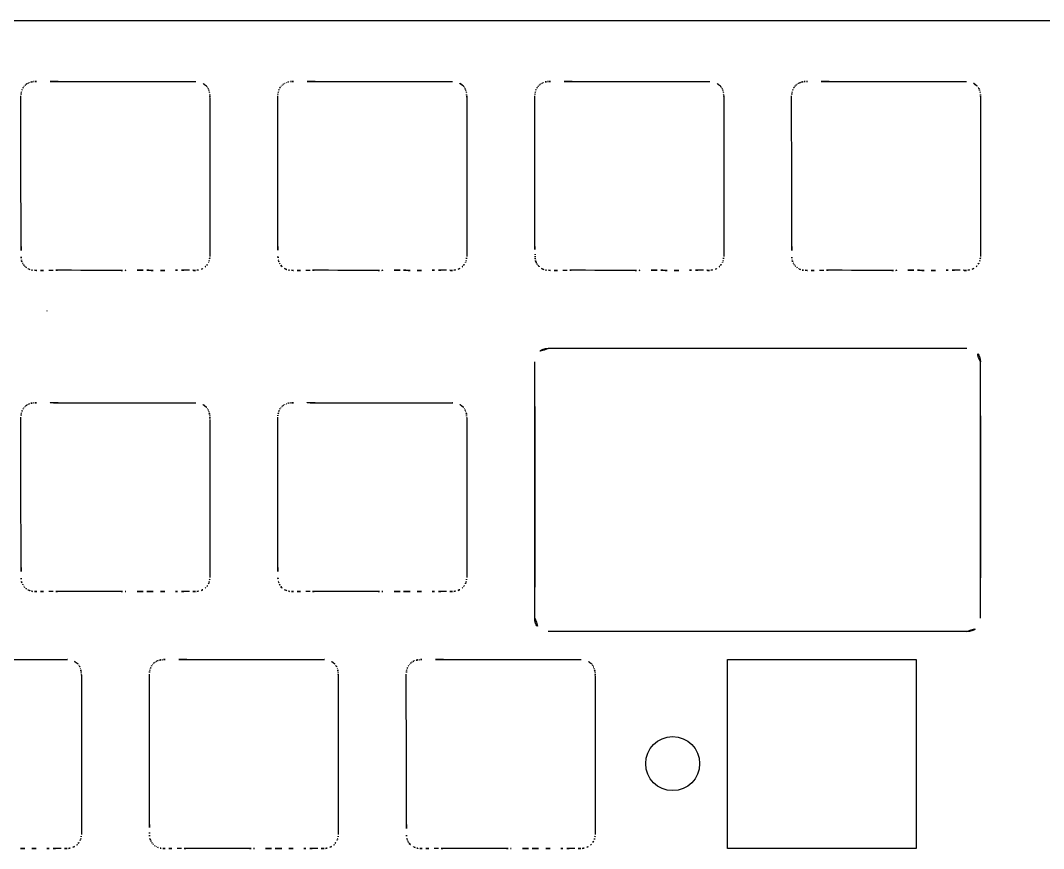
# Model space of a CAD drawing. Header units: millimetres. Extents: x 1963163760 to 1963164260, y 1135949646 to 1135950337.
# Drawn here: x 1963164041.6 to 1963164117.4, y 1135949904.4 to 1135949965.8 of the extents above; entities that cross this region are included whole.
import ezdxf

# ---------------------------------------------------------------- set-up
doc = ezdxf.new("R2010")
doc.units = ezdxf.units.MM

msp = doc.modelspace()

# ---------------------------------------------------------------- linework, layer by layer
at = {"linetype": 'ByBlock'}
for p, q in [((1963163837.761449, 1135949965.783134), (1963164174.191808, 1135949965.783077)), ((1963164111.743962, 1135949941.471106), (1963164080.695031, 1135949941.471106)), ((1963164079.695031, 1135949939.471106), (1963164079.695031, 1135949940.471106)), ((1963164112.743962, 1135949939.471106), (1963164112.743962, 1135949940.471106)), ((1963164079.695031, 1135949921.471106), (1963164079.695031, 1135949939.471106)), ((1963164112.743962, 1135949921.471106), (1963164112.743962, 1135949939.471106)), ((1963164111.743962, 1135949920.471106), (1963164080.695031, 1135949920.471106))]:
    msp.add_line(p, q, dxfattribs=at)
for p, q in [((1963164044.365025, 1135949961.258621), (1963164054.556432, 1135949961.258865)), ((1963164063.414952, 1135949961.258621), (1963164073.60648, 1135949961.258865)), ((1963164082.477574, 1135949961.258621), (1963164092.669225, 1135949961.258865)), ((1963164101.518834, 1135949961.258621), (1963164111.710362, 1135949961.258869)), ((1963164041.600621, 1135949953.430618), (1963164041.595494, 1135949960.187408)), ((1963164055.600621, 1135949960.019851), (1963164055.600865, 1135949959.679794)), ((1963164055.600865, 1135949959.679794), (1963164055.600743, 1135949959.339721)), ((1963164055.600865, 1135949960.147613), (1963164055.600865, 1135949960.12632)), ((1963164055.600865, 1135949960.12632), (1963164055.600865, 1135949960.105011)), ((1963164060.65067, 1135949953.430618), (1963164060.645543, 1135949960.187408)), ((1963164074.650792, 1135949960.105011), (1963164074.65067, 1135949960.019851)), ((1963164074.65067, 1135949960.019851), (1963164074.650792, 1135949959.679794)), ((1963164074.650792, 1135949959.679794), (1963164074.65067, 1135949959.339721)), ((1963164079.713414, 1135949953.430618), (1963164079.708287, 1135949960.187408)), ((1963164093.713414, 1135949960.147613), (1963164093.713536, 1135949960.126327)), ((1963164093.713536, 1135949960.126327), (1963164093.713414, 1135949960.105026)), ((1963164093.713414, 1135949960.105026), (1963164093.713414, 1135949960.062431)), ((1963164093.713414, 1135949960.062431), (1963164093.713414, 1135949960.019836)), ((1963164093.713414, 1135949960.019836), (1963164093.713414, 1135949959.679775)), ((1963164093.713414, 1135949959.679775), (1963164093.713414, 1135949959.339691)), ((1963164098.75443, 1135949953.430618), (1963164098.749303, 1135949960.187408)), ((1963164112.754674, 1135949960.105011), (1963164112.754552, 1135949960.019851)), ((1963164112.754552, 1135949960.019851), (1963164112.754674, 1135949959.339706)), ((1963164112.754674, 1135949960.147613), (1963164112.754674, 1135949960.12632)), ((1963164112.754674, 1135949960.12632), (1963164112.754674, 1135949960.105011)), ((1963164055.600743, 1135949959.339721), (1963164055.600499, 1135949958.272941)), ((1963164074.65067, 1135949959.339721), (1963164074.650365, 1135949957.206161)), ((1963164093.713414, 1135949959.339691), (1963164093.713048, 1135949957.206154)), ((1963164112.754674, 1135949959.339706), (1963164112.754308, 1135949958.272934)), ((1963164055.600499, 1135949958.272941), (1963164055.600377, 1135949957.206161)), ((1963164112.754308, 1135949958.272934), (1963164112.754185, 1135949957.206161)), ((1963164055.600377, 1135949957.206161), (1963164055.600499, 1135949956.139389)), ((1963164074.650365, 1135949957.206161), (1963164074.650304, 1135949956.672775)), ((1963164093.713048, 1135949957.206154), (1963164093.713109, 1135949956.139389)), ((1963164112.754185, 1135949957.206161), (1963164112.754308, 1135949956.139389)), ((1963164074.650304, 1135949956.672775), (1963164074.650426, 1135949956.139389)), ((1963164055.600499, 1135949956.139389), (1963164055.600743, 1135949955.072616)), ((1963164074.650426, 1135949956.139389), (1963164074.65067, 1135949955.072616)), ((1963164093.713109, 1135949956.139389), (1963164093.713414, 1135949955.072616)), ((1963164112.754308, 1135949956.139389), (1963164112.754674, 1135949955.072616)), ((1963164055.600743, 1135949955.072616), (1963164055.602452, 1135949948.294174)), ((1963164074.65067, 1135949955.072616), (1963164074.652379, 1135949948.294174)), ((1963164093.713414, 1135949955.072616), (1963164093.715123, 1135949948.294174)), ((1963164112.754674, 1135949955.072616), (1963164112.756261, 1135949948.294174)), ((1963164041.601109, 1135949952.660621), (1963164041.600621, 1135949953.430618)), ((1963164060.651158, 1135949952.660621), (1963164060.65067, 1135949953.430618)), ((1963164079.713902, 1135949952.660621), (1963164079.713414, 1135949953.430618)), ((1963164098.75504, 1135949952.660621), (1963164098.75443, 1135949953.430618)), ((1963164041.601414, 1135949951.89061), (1963164041.601109, 1135949952.660621)), ((1963164060.651524, 1135949951.89061), (1963164060.651158, 1135949952.660621)), ((1963164079.714146, 1135949951.89061), (1963164079.713902, 1135949952.660621)), ((1963164098.755284, 1135949951.89061), (1963164098.75504, 1135949952.660621)), ((1963164041.601598, 1135949950.350494), (1963164041.601414, 1135949951.89061)), ((1963164060.651646, 1135949950.350494), (1963164060.651524, 1135949951.89061)), ((1963164079.714268, 1135949950.350494), (1963164079.714146, 1135949951.89061)), ((1963164098.755406, 1135949950.350494), (1963164098.755284, 1135949951.89061)), ((1963164041.601689, 1135949949.689564), (1963164041.601598, 1135949950.350494)), ((1963164060.651768, 1135949949.689564), (1963164060.651646, 1135949950.350494)), ((1963164079.714391, 1135949949.689564), (1963164079.714268, 1135949950.350494)), ((1963164098.755528, 1135949949.689564), (1963164098.755406, 1135949950.350494)), ((1963164041.601903, 1135949949.359146), (1963164041.601689, 1135949949.689564)), ((1963164060.651891, 1135949949.359146), (1963164060.651768, 1135949949.689564)), ((1963164079.714635, 1135949949.359146), (1963164079.714391, 1135949949.689564)), ((1963164098.75565, 1135949949.359146), (1963164098.755528, 1135949949.689564)), ((1963164041.60233, 1135949949.028793), (1963164041.601903, 1135949949.359146)), ((1963164060.652379, 1135949949.028793), (1963164060.651891, 1135949949.359146)), ((1963164079.715123, 1135949949.028793), (1963164079.714635, 1135949949.359146)), ((1963164098.756139, 1135949949.028793), (1963164098.75565, 1135949949.359146)), ((1963164043.982762, 1135949947.257587), (1963164043.667668, 1135949947.256225)), ((1963164044.472386, 1135949947.25848), (1963164044.297887, 1135949947.258453)), ((1963164044.647008, 1135949947.258346), (1963164044.472386, 1135949947.25848)), ((1963164044.996037, 1135949947.258125), (1963164044.647008, 1135949947.258346)), ((1963164045.345128, 1135949947.258034), (1963164044.996037, 1135949947.258125)), ((1963164046.043248, 1135949947.257919), (1963164045.345128, 1135949947.258034)), ((1963164047.537755, 1135949947.257721), (1963164046.043248, 1135949947.257919)), ((1963164048.285069, 1135949947.25756), (1963164047.537755, 1135949947.257721)), ((1963164049.032384, 1135949947.257156), (1963164048.285069, 1135949947.25756)), ((1963164053.88712, 1135949947.261081), (1963164053.675084, 1135949947.261917)), ((1963164054.099156, 1135949947.26004), (1963164053.88712, 1135949947.261081)), ((1963164063.03275, 1135949947.257587), (1963164062.717625, 1135949947.256225)), ((1963164063.522435, 1135949947.25848), (1963164063.347935, 1135949947.258453)), ((1963164063.697057, 1135949947.258346), (1963164063.522435, 1135949947.25848)), ((1963164064.046056, 1135949947.258125), (1963164063.697057, 1135949947.258346)), ((1963164064.395116, 1135949947.258034), (1963164064.046056, 1135949947.258125)), ((1963164065.093297, 1135949947.257919), (1963164064.395116, 1135949947.258034)), ((1963164066.587804, 1135949947.257721), (1963164065.093297, 1135949947.257919)), ((1963164067.335057, 1135949947.25756), (1963164066.587804, 1135949947.257721)), ((1963164068.08231, 1135949947.257156), (1963164067.335057, 1135949947.25756)), ((1963164072.937169, 1135949947.261081), (1963164072.725011, 1135949947.261917)), ((1963164073.149205, 1135949947.26004), (1963164072.937169, 1135949947.261081)), ((1963164082.095494, 1135949947.257587), (1963164081.780247, 1135949947.256225)), ((1963164082.585118, 1135949947.25848), (1963164082.41068, 1135949947.258453)), ((1963164082.759679, 1135949947.258346), (1963164082.585118, 1135949947.25848)), ((1963164083.1088, 1135949947.258125), (1963164082.759679, 1135949947.258346)), ((1963164083.457799, 1135949947.258034), (1963164083.1088, 1135949947.258125)), ((1963164084.156041, 1135949947.257919), (1963164083.457799, 1135949947.258034)), ((1963164085.650548, 1135949947.257721), (1963164084.156041, 1135949947.257919)), ((1963164086.397801, 1135949947.25756), (1963164085.650548, 1135949947.257721)), ((1963164087.145055, 1135949947.257156), (1963164086.397801, 1135949947.25756)), ((1963164091.999791, 1135949947.261081), (1963164091.787633, 1135949947.261917)), ((1963164092.211949, 1135949947.26004), (1963164091.999791, 1135949947.261081)), ((1963164101.136571, 1135949947.257587), (1963164100.821446, 1135949947.256225)), ((1963164101.626317, 1135949947.25848), (1963164101.451695, 1135949947.258453)), ((1963164101.800816, 1135949947.258346), (1963164101.626317, 1135949947.25848)), ((1963164102.149937, 1135949947.258125), (1963164101.800816, 1135949947.258346)), ((1963164102.498997, 1135949947.258034), (1963164102.149937, 1135949947.258125)), ((1963164103.197057, 1135949947.257919), (1963164102.498997, 1135949947.258034)), ((1963164104.691624, 1135949947.257721), (1963164103.197057, 1135949947.257919)), ((1963164105.439, 1135949947.25756), (1963164104.691624, 1135949947.257721)), ((1963164106.186314, 1135949947.257156), (1963164105.439, 1135949947.25756)), ((1963164111.040929, 1135949947.261081), (1963164110.828892, 1135949947.261917)), ((1963164111.252965, 1135949947.26004), (1963164111.040929, 1135949947.261081)), ((1963164044.365025, 1135949937.446106), (1963164054.556432, 1135949937.446354)), ((1963164063.414952, 1135949937.446106), (1963164073.60648, 1135949937.446354)), ((1963164079.694752, 1135949937.170229), (1963164079.694752, 1135949937.170229)), ((1963164079.694752, 1135949937.170229), (1963164079.694752, 1135949923.770459)), ((1963164112.743682, 1135949923.770967), (1963164112.743682, 1135949937.170991)), ((1963164041.600621, 1135949929.618118), (1963164041.595494, 1135949936.374908)), ((1963164055.600621, 1135949936.207367), (1963164055.600865, 1135949935.867286)), ((1963164055.600865, 1135949936.335129), (1963164055.600865, 1135949936.313835)), ((1963164055.600865, 1135949936.313835), (1963164055.600865, 1135949936.292526)), ((1963164060.65067, 1135949929.618118), (1963164060.645543, 1135949936.374908)), ((1963164074.650792, 1135949936.292526), (1963164074.65067, 1135949936.207336)), ((1963164074.65067, 1135949936.207336), (1963164074.650792, 1135949935.867281)), ((1963164079.694243, 1135949924.470991), (1963164079.694243, 1135949936.470967)), ((1963164112.743682, 1135949936.470967), (1963164112.743682, 1135949936.470967)), ((1963164112.743682, 1135949936.470967), (1963164112.743682, 1135949924.470991)), ((1963164055.600743, 1135949935.527206), (1963164055.600499, 1135949934.460426)), ((1963164055.600865, 1135949935.867286), (1963164055.600743, 1135949935.527206)), ((1963164074.65067, 1135949935.527191), (1963164074.650365, 1135949933.393659)), ((1963164074.650792, 1135949935.867281), (1963164074.65067, 1135949935.527191)), ((1963164055.600499, 1135949934.460426), (1963164055.600377, 1135949933.393656)), ((1963164055.600377, 1135949933.393656), (1963164055.600499, 1135949932.326887)), ((1963164074.650365, 1135949933.393659), (1963164074.650304, 1135949932.860275)), ((1963164055.600499, 1135949932.326887), (1963164055.600743, 1135949931.260116)), ((1963164074.650304, 1135949932.860275), (1963164074.650426, 1135949932.326889)), ((1963164074.650426, 1135949932.326889), (1963164074.65067, 1135949931.260116)), ((1963164055.600743, 1135949931.260116), (1963164055.602452, 1135949924.481674)), ((1963164074.65067, 1135949931.260116), (1963164074.652379, 1135949924.481674)), ((1963164041.601109, 1135949928.848121), (1963164041.600621, 1135949929.618118)), ((1963164060.651158, 1135949928.848121), (1963164060.65067, 1135949929.618118)), ((1963164041.601414, 1135949928.078106), (1963164041.601109, 1135949928.848121)), ((1963164060.651524, 1135949928.078106), (1963164060.651158, 1135949928.848121)), ((1963164041.601598, 1135949926.537979), (1963164041.601414, 1135949928.078106)), ((1963164060.651646, 1135949926.537979), (1963164060.651524, 1135949928.078106)), ((1963164041.601689, 1135949925.87705), (1963164041.601598, 1135949926.537979)), ((1963164060.651768, 1135949925.87705), (1963164060.651646, 1135949926.537979)), ((1963164041.601903, 1135949925.546636), (1963164041.601689, 1135949925.87705)), ((1963164041.60233, 1135949925.216293), (1963164041.601903, 1135949925.546636)), ((1963164060.651891, 1135949925.546636), (1963164060.651768, 1135949925.87705)), ((1963164060.652379, 1135949925.216293), (1963164060.651891, 1135949925.546636)), ((1963164079.694243, 1135949924.470991), (1963164079.694243, 1135949924.470991)), ((1963164043.982762, 1135949923.445074), (1963164043.667668, 1135949923.443725)), ((1963164044.472386, 1135949923.44597), (1963164044.297887, 1135949923.445946)), ((1963164044.647008, 1135949923.445831), (1963164044.472386, 1135949923.44597)), ((1963164045.345128, 1135949923.445534), (1963164044.647008, 1135949923.445831)), ((1963164046.043248, 1135949923.445419), (1963164045.345128, 1135949923.445534)), ((1963164047.537755, 1135949923.445213), (1963164046.043248, 1135949923.445419)), ((1963164048.285069, 1135949923.445045), (1963164047.537755, 1135949923.445213)), ((1963164049.032384, 1135949923.444641), (1963164048.285069, 1135949923.445045)), ((1963164053.88712, 1135949923.448585), (1963164053.675084, 1135949923.449413)), ((1963164054.099156, 1135949923.447525), (1963164053.88712, 1135949923.448585)), ((1963164063.03275, 1135949923.445074), (1963164062.717564, 1135949923.443725)), ((1963164063.522435, 1135949923.44597), (1963164063.347935, 1135949923.445946)), ((1963164063.697057, 1135949923.445831), (1963164063.522435, 1135949923.44597)), ((1963164064.395116, 1135949923.445534), (1963164063.697057, 1135949923.445831)), ((1963164065.093297, 1135949923.445419), (1963164064.395116, 1135949923.445534)), ((1963164066.587804, 1135949923.445213), (1963164065.093297, 1135949923.445419)), ((1963164067.335057, 1135949923.445045), (1963164066.587804, 1135949923.445213)), ((1963164068.08231, 1135949923.444641), (1963164067.335057, 1135949923.445045)), ((1963164072.937169, 1135949923.448585), (1963164072.725011, 1135949923.449413)), ((1963164073.149205, 1135949923.447525), (1963164072.937169, 1135949923.448585)), ((1963164112.743682, 1135949923.770967), (1963164112.743682, 1135949923.770967)), ((1963164034.839879, 1135949918.396103), (1963164045.031529, 1135949918.396346)), ((1963164053.889928, 1135949918.396103), (1963164064.081578, 1135949918.396345)), ((1963164072.939976, 1135949918.396103), (1963164083.131505, 1135949918.396345)), ((1963164093.98436, 1135949918.394615), (1963164107.98436, 1135949918.394615)), ((1963164093.98436, 1135949904.395415), (1963164093.98436, 1135949918.394615)), ((1963164107.98436, 1135949918.394615), (1963164107.98436, 1135949904.395415)), ((1963164046.075719, 1135949917.242538), (1963164046.075719, 1135949917.199939)), ((1963164046.075719, 1135949917.199939), (1963164046.075719, 1135949917.157364)), ((1963164046.075719, 1135949917.157364), (1963164046.07578, 1135949916.817276)), ((1963164051.125645, 1135949910.568115), (1963164051.120518, 1135949917.324905)), ((1963164065.125767, 1135949917.242538), (1963164065.125645, 1135949917.157364)), ((1963164065.125645, 1135949917.157364), (1963164065.12589, 1135949916.817276)), ((1963164065.125767, 1135949917.285125), (1963164065.12589, 1135949917.263826)), ((1963164065.12589, 1135949917.263826), (1963164065.125767, 1135949917.242538)), ((1963164070.175694, 1135949910.568115), (1963164070.170567, 1135949917.324905)), ((1963164084.175572, 1135949917.157333), (1963164084.175816, 1135949916.817287)), ((1963164084.175816, 1135949917.285125), (1963164084.175816, 1135949917.263824)), ((1963164084.175816, 1135949917.263824), (1963164084.175816, 1135949917.242524)), ((1963164046.075719, 1135949916.477188), (1963164046.075413, 1135949914.343656)), ((1963164046.07578, 1135949916.817276), (1963164046.075719, 1135949916.477188)), ((1963164065.125767, 1135949916.477188), (1963164065.125401, 1135949914.343656)), ((1963164065.12589, 1135949916.817276), (1963164065.125767, 1135949916.477188)), ((1963164084.175816, 1135949916.477218), (1963164084.175389, 1135949914.343654)), ((1963164084.175816, 1135949916.817287), (1963164084.175816, 1135949916.477218)), ((1963164046.075413, 1135949914.343656), (1963164046.075475, 1135949913.276886)), ((1963164065.125401, 1135949914.343656), (1963164065.125462, 1135949913.276886)), ((1963164084.175389, 1135949914.343654), (1963164084.175328, 1135949913.810268)), ((1963164046.075475, 1135949913.276886), (1963164046.075719, 1135949912.210113)), ((1963164065.125462, 1135949913.276886), (1963164065.125767, 1135949912.210113)), ((1963164084.175328, 1135949913.810268), (1963164084.17545, 1135949913.276884)), ((1963164084.17545, 1135949913.276884), (1963164084.175816, 1135949912.210113)), ((1963164046.075719, 1135949912.210113), (1963164046.077428, 1135949905.431672)), ((1963164065.125767, 1135949912.210113), (1963164065.127476, 1135949905.431671)), ((1963164084.175816, 1135949912.210113), (1963164084.177525, 1135949905.431671)), ((1963164051.126134, 1135949909.798117), (1963164051.125645, 1135949910.568115)), ((1963164070.176183, 1135949909.798118), (1963164070.175694, 1135949910.568115)), ((1963164051.126408, 1135949909.028105), (1963164051.126134, 1135949909.798117)), ((1963164070.176427, 1135949909.028106), (1963164070.176183, 1135949909.798118)), ((1963164051.126622, 1135949907.487991), (1963164051.126408, 1135949909.028105)), ((1963164070.176549, 1135949907.488006), (1963164070.176427, 1135949909.028106)), ((1963164051.126744, 1135949906.827064), (1963164051.126622, 1135949907.487991)), ((1963164070.176671, 1135949906.827064), (1963164070.176549, 1135949907.488006)), ((1963164051.126988, 1135949906.496655), (1963164051.126744, 1135949906.827064)), ((1963164051.127476, 1135949906.166321), (1963164051.126988, 1135949906.496655)), ((1963164070.176915, 1135949906.496649), (1963164070.176671, 1135949906.827064)), ((1963164070.177403, 1135949906.166305), (1963164070.176915, 1135949906.496649)), ((1963164044.362157, 1135949904.398592), (1963164044.150059, 1135949904.399429)), ((1963164044.574254, 1135949904.397537), (1963164044.362157, 1135949904.398592)), ((1963164053.507664, 1135949904.395071), (1963164053.19257, 1135949904.393722)), ((1963164053.997411, 1135949904.39596), (1963164053.822789, 1135949904.395935)), ((1963164054.17191, 1135949904.395813), (1963164053.997411, 1135949904.39596)), ((1963164054.870091, 1135949904.395529), (1963164054.17191, 1135949904.395813)), ((1963164055.568272, 1135949904.395416), (1963164054.870091, 1135949904.395529)), ((1963164057.06284, 1135949904.395216), (1963164055.568272, 1135949904.395416)), ((1963164057.810155, 1135949904.395045), (1963164057.06284, 1135949904.395216)), ((1963164058.557408, 1135949904.394638), (1963164057.810155, 1135949904.395045)), ((1963164063.412144, 1135949904.398592), (1963164063.199986, 1135949904.399429)), ((1963164063.624181, 1135949904.397537), (1963164063.412144, 1135949904.398592)), ((1963164072.557713, 1135949904.395071), (1963164072.242589, 1135949904.393722)), ((1963164073.047459, 1135949904.39596), (1963164072.872838, 1135949904.395935)), ((1963164073.221959, 1135949904.395813), (1963164073.047459, 1135949904.39596)), ((1963164073.92014, 1135949904.395529), (1963164073.221959, 1135949904.395813)), ((1963164074.618199, 1135949904.395416), (1963164073.92014, 1135949904.395529)), ((1963164076.112828, 1135949904.395216), (1963164074.618199, 1135949904.395416)), ((1963164076.860081, 1135949904.395045), (1963164076.112828, 1135949904.395216)), ((1963164077.607335, 1135949904.394638), (1963164076.860081, 1135949904.395045)), ((1963164082.462071, 1135949904.398592), (1963164082.250035, 1135949904.399429)), ((1963164082.674229, 1135949904.397537), (1963164082.462071, 1135949904.398592)), ((1963164107.98436, 1135949904.395415), (1963164093.98436, 1135949904.395415))]:
    msp.add_line(p, q)
msp.add_circle((1963164089.924314, 1135949910.684614), 2)
for centre, radius, start, end in [((1963164042.961611, 1135949959.950734), 1.472496, 135.76838541, 139.30064947), ((1963164042.372227, 1135949960.525608), 0.649179, 130.81505803, 135.83730196), ((1963164042.78978, 1135949959.973416), 1.340764, 124.86280746, 128.89552535), ((1963164042.512145, 1135949960.370892), 0.855926, 118.50455594, 124.82246822), ((1963164042.543001, 1135949960.302994), 0.930333, 115.07533631, 118.17892383), ((1963164042.647089, 1135949960.083708), 1.173066, 110.1836775, 115.14089618), ((1963164042.638698, 1135949960.063863), 1.188889, 101.83161739, 109.47412713), ((1963164042.643743, 1135949960.038045), 1.215193, 99.22135, 101.81485401), ((1963164042.712046, 1135949959.42675), 1.829788, 94.26126646, 98.26504933), ((1963164042.728781, 1135949959.210999), 2.046187, 91.32595366, 94.27964952), ((1963164042.714665, 1135949955.895), 5.36174, 89.88161908, 90.35514483), ((1963164042.681431, 1135949986.993149), 25.736458, 270.0986553, 270.29595342), ((1963164043.821342, 1135949734.904107), 226.355167, 89.86238522, 90.25488987), ((1963164054.962206, 1135949971.792046), 10.540994, 267.79386379, 268.08633077), ((1963164054.575039, 1135949960.196685), 1.060829, 42.34461312, 88.10040862), ((1963164062.047469, 1135949959.917961), 1.521017, 135.82475313, 139.24429525), ((1963164061.429525, 1135949960.519273), 0.658793, 130.94008336, 135.88125689), ((1963164061.482005, 1135949960.421029), 0.767793, 125.99177688, 129.09411996), ((1963164062.255708, 1135949959.37433), 2.069389, 124.25637859, 126.29331615), ((1963164061.502711, 1135949960.481007), 0.730831, 118.53473427, 124.30128481), ((1963164061.62425, 1135949960.238218), 1.002228, 115.12147545, 118.00862706), ((1963164061.688008, 1135949960.106704), 1.148371, 110.15779838, 115.21597475), ((1963164061.689881, 1135949960.05948), 1.193436, 101.84749923, 109.46089772), ((1963164061.702612, 1135949959.987882), 1.266125, 99.25153318, 101.74615622), ((1963164061.76204, 1135949959.426758), 1.829776, 94.25955349, 98.26335317), ((1963164061.777975, 1135949959.228443), 2.028727, 91.31323261, 94.29236236), ((1963164061.764714, 1135949955.895), 5.36174, 89.88161908, 90.35514483), ((1963164061.731541, 1135949986.922299), 25.665609, 270.0987919, 270.29634956), ((1963164062.87133, 1135949734.844299), 226.414974, 89.8624262, 90.25483517), ((1963164073.619306, 1135949961.60078), 0.342155, 267.85177094, 269.94750316), ((1963164073.619124, 1135949960.186705), 1.071919, 42.52635233, 90.00702143), ((1963164080.534151, 1135949960.450083), 0.73863, 129.87726919, 139.77591321), ((1963164080.544749, 1135949960.421029), 0.767793, 125.99177688, 129.09411996), ((1963164081.219942, 1135949959.515686), 1.897151, 124.20168996, 126.42235177), ((1963164080.561532, 1135949960.486542), 0.724095, 118.47121812, 124.29496484), ((1963164080.671545, 1135949960.271334), 0.965737, 115.13223679, 118.12202027), ((1963164080.759716, 1135949960.083706), 1.173049, 110.18169339, 115.13890401), ((1963164080.750346, 1135949960.067768), 1.184863, 99.15622697, 109.49053224), ((1963164080.825268, 1135949959.424036), 1.832536, 94.27214271, 98.26612733), ((1963164080.841709, 1135949959.205732), 2.051458, 91.32973878, 94.27585473), ((1963164080.827336, 1135949955.895), 5.36174, 89.88161908, 90.35514483), ((1963164080.794102, 1135949986.993149), 25.736458, 270.0986553, 270.29595342), ((1963164081.933994, 1135949734.879946), 226.379328, 89.8624262, 90.25486249), ((1963164093.153507, 1135949973.708361), 12.458912, 267.77233256, 268.02595809), ((1963164092.687837, 1135949960.196843), 1.060628, 42.34293062, 88.02774842), ((1963164099.584585, 1135949960.440237), 0.752147, 129.93986716, 139.66248462), ((1963164099.943438, 1135949959.974102), 1.340136, 124.87530899, 128.9089701), ((1963164099.666018, 1135949960.370432), 0.856361, 118.49365703, 124.80996329), ((1963164099.758725, 1135949960.179498), 1.068437, 115.27595138, 117.97830421), ((1963164099.800897, 1135949960.083708), 1.173066, 110.1836775, 115.14089618), ((1963164099.791506, 1135949960.067432), 1.18519, 101.81966838, 109.48606915), ((1963164099.797552, 1135949960.038045), 1.215193, 99.22135, 101.81485401), ((1963164099.866106, 1135949959.423275), 1.833263, 94.25719822, 98.25719628), ((1963164099.882234, 1135949959.221864), 2.035317, 91.32302954, 94.28906002), ((1963164099.868474, 1135949955.895), 5.36174, 89.88161908, 90.35514483), ((1963164099.83524, 1135949986.993149), 25.736458, 270.0986553, 270.29595342), ((1963164100.975211, 1135949734.844299), 226.414974, 89.8624262, 90.25483517), ((1963164111.722936, 1135949961.582538), 0.323914, 267.7752994, 269.99989072), ((1963164111.723014, 1135949960.186725), 1.0719, 42.52589752, 90.00422106), ((1963164043.851724, 1135949960.079353), 2.258816, 172.4085513, 177.25808052), ((1963164042.930942, 1135949960.201943), 1.329909, 167.03750157, 172.40305293), ((1963164042.779503, 1135949960.201044), 1.183045, 156.6743117, 165.34964983), ((1963164042.539665, 1135949960.304805), 0.921723, 145.55186583, 156.69385584), ((1963164042.70759, 1135949960.174855), 1.133775, 139.51646904, 144.9366751), ((1963164055.113178, 1135949960.685478), 0.333844, 37.75973767, 42.55301718), ((1963164055.100616, 1135949960.669455), 0.353622, 35.27283083, 38.56590907), ((1963164053.492453, 1135949959.538064), 2.319895, 33.10209527, 35.14966937), ((1963164054.794301, 1135949960.386178), 0.766156, 26.93750771, 33.14081028), ((1963164054.626778, 1135949960.308514), 0.950709, 23.50989328, 26.53651554), ((1963164054.297251, 1135949960.168342), 1.308801, 18.94020248, 23.38231726), ((1963164054.333134, 1135949960.201226), 1.264338, 10.82188673, 18.05846765), ((1963164054.04063, 1135949960.150841), 1.561109, 8.58114632, 10.62258643), ((1963164053.383297, 1135949960.108868), 2.218068, 3.71089475, 7.11950459), ((1963164052.786639, 1135949960.088664), 2.814843, 1.20000173, 3.33524762), ((1963164063.320876, 1135949960.062159), 2.678263, 173.94248801, 177.31958012), ((1963164061.847949, 1135949960.216025), 1.197326, 166.26739295, 173.82636903), ((1963164061.800379, 1135949960.210711), 1.152495, 156.54166892, 165.44932348), ((1963164061.585046, 1135949960.307007), 0.916629, 145.5003459, 156.70525482), ((1963164061.775, 1135949960.161401), 1.155714, 139.56795154, 144.88518626), ((1963164074.117967, 1135949960.646457), 0.393533, 38.21613707, 42.28779223), ((1963164074.150665, 1135949960.669455), 0.353622, 35.27283083, 38.56590907), ((1963164072.542502, 1135949959.538064), 2.319895, 33.10209527, 35.14966937), ((1963164073.844349, 1135949960.386178), 0.766156, 26.93750771, 33.14081028), ((1963164073.154679, 1135949960.064775), 1.52682, 24.08096393, 25.96543137), ((1963164073.3473, 1135949960.168342), 1.308801, 18.94020248, 23.38231726), ((1963164073.383183, 1135949960.201226), 1.264338, 10.82188673, 18.05846765), ((1963164073.090679, 1135949960.150841), 1.561109, 8.58114632, 10.62258643), ((1963164072.562948, 1135949960.12309), 2.087703, 3.55181488, 7.17303116), ((1963164071.836566, 1135949960.088664), 2.814843, 1.20000173, 3.33524762), ((1963164082.251202, 1135949960.074272), 2.545431, 173.89893915, 177.45253842), ((1963164080.83282, 1135949960.228802), 1.118662, 165.95629537, 174.04779929), ((1963164080.882572, 1135949960.203981), 1.173012, 156.61878407, 165.36981133), ((1963164080.648228, 1135949960.306792), 0.917112, 145.50475643, 156.70438665), ((1963164081.040911, 1135949960.020711), 1.402833, 139.75219399, 144.95791678), ((1963164093.225849, 1135949960.685478), 0.333844, 37.75973767, 42.55301718), ((1963164093.213287, 1135949960.669455), 0.353622, 35.27283083, 38.56590907), ((1963164091.26522, 1135949959.305094), 2.731946, 33.30166139, 35.04063175), ((1963164092.941858, 1135949960.407015), 0.725621, 26.71860377, 33.26822149), ((1963164092.739449, 1135949960.308514), 0.950709, 23.50989328, 26.53651554), ((1963164092.485367, 1135949960.196047), 1.228566, 18.8583181, 23.59274382), ((1963164092.415732, 1135949960.194455), 1.295147, 10.86629829, 17.92915525), ((1963164092.459276, 1135949960.202603), 1.250848, 8.32793197, 10.8758118), ((1963164091.62557, 1135949960.12309), 2.087703, 3.55181488, 7.17303116), ((1963164091.461594, 1135949960.110934), 2.252119, 0.93319529, 3.60204597), ((1963164101.005533, 1135949960.079353), 2.258816, 172.4085513, 177.25808052), ((1963164100.05745, 1135949960.20563), 1.302361, 166.92495673, 172.40506416), ((1963164099.92258, 1135949960.205156), 1.171504, 156.65014874, 165.4099717), ((1963164099.711386, 1135949960.295271), 0.941891, 145.69000452, 156.59111074), ((1963164100.070371, 1135949960.029154), 1.388524, 139.70778452, 144.969354), ((1963164112.221849, 1135949960.646457), 0.393533, 38.21613707, 42.28779223), ((1963164111.980376, 1135949960.468538), 0.693386, 34.0733057, 37.42327456), ((1963164110.71408, 1135949959.589931), 2.234604, 32.67709259, 34.54311139), ((1963164111.981467, 1135949960.403391), 0.72862, 26.91913726, 32.64217771), ((1963164111.780586, 1135949960.308514), 0.950709, 23.50989328, 26.53651554), ((1963164111.588645, 1135949960.221601), 1.161393, 18.65813573, 23.6643933), ((1963164111.517642, 1135949960.209131), 1.232701, 10.72890182, 18.15145274), ((1963164111.505637, 1135949960.203486), 1.245552, 8.32250529, 10.88122355), ((1963164110.781738, 1135949960.132058), 1.972462, 3.49861586, 7.3317933), ((1963164110.502853, 1135949960.110934), 2.252119, 0.93319529, 3.60204597), ((1963164070.453088, 1135949960.019851), 14.852467, 179.67147976, 180), ((1963164072.792317, 1135949960.126312), 1.858597, 359.34331765, 0.65668235), ((1963164093.75964, 1135949949.157048), 52.157468, 180.14089329, 180.99974442), ((1963164142.273827, 1135949949.195463), 81.621618, 180.11700123, 180.64138185), ((1963164215.204158, 1135949949.230088), 135.489185, 180.08511786, 180.32834266), ((1963164150.987055, 1135949949.159173), 52.231079, 180.14302431, 181.00126097), ((1963164043.037161, 1135949948.271671), 1.427262, 180.9899349, 189.78219536), ((1963164054.636072, 1135949948.241794), 0.958033, 341.22454593, 352.19934306), ((1963164053.396654, 1135949948.41029), 2.208852, 352.23266836, 356.98664817), ((1963164062.222411, 1135949948.299231), 1.565185, 180.63854021, 189.9354897), ((1963164073.686198, 1135949948.241781), 0.957956, 341.22376838, 352.19901268), ((1963164072.514736, 1135949948.402428), 2.140382, 352.19486294, 357.10090512), ((1963164089.151778, 1135949948.506792), 9.43473, 180.3226872, 181.24431237), ((1963164081.963256, 1135949948.348796), 2.244472, 181.19696837, 185.07260251), ((1963164081.100923, 1135949948.267215), 1.378312, 184.86407193, 189.94507265), ((1963164092.761374, 1135949948.238487), 0.945011, 341.16785189, 352.2937382), ((1963164091.509317, 1135949948.41103), 2.208899, 352.21358508, 356.96751058), ((1963164100.194105, 1135949948.27183), 1.430379, 181.01630352, 189.76714186), ((1963164111.789881, 1135949948.241794), 0.958033, 341.22454593, 352.19934306), ((1963164110.550463, 1135949948.41029), 2.208852, 352.23266836, 356.98664817), ((1963164042.334858, 1135949948.158397), 0.715966, 190.39813747, 196.56151908), ((1963164042.391752, 1135949948.185765), 0.778365, 197.2987607, 208.59333781), ((1963164043.711725, 1135949948.906524), 2.282301, 208.62167146, 212.46800308), ((1963164045.12518, 1135949949.844068), 3.978251, 212.93197815, 213.28681694), ((1963164042.207774, 1135949947.931427), 0.489782, 213.55823176, 216.44034579), ((1963164042.347029, 1135949948.050276), 0.672529, 217.53905282, 222.9803052), ((1963164042.925887, 1135949948.598298), 1.46964, 223.22561314, 229.37040682), ((1963164042.537552, 1135949948.14504), 0.872776, 229.34246833, 239.69925947), ((1963164042.567467, 1135949948.20915), 0.943244, 240.09521315, 246.19850324), ((1963164042.607754, 1135949948.300338), 1.042935, 246.19517028, 257.62884135), ((1963164054.470678, 1135949948.725788), 1.472082, 277.04229421, 290.14655349), ((1963164054.647111, 1135949948.244042), 0.959044, 290.16365019, 310.33498614), ((1963164054.696669, 1135949948.160884), 0.863727, 311.39963117, 321.26277517), ((1963164054.451518, 1135949948.333793), 1.163296, 322.17545733, 334.82408819), ((1963164054.563842, 1135949948.280424), 1.038939, 334.85255293, 340.48957173), ((1963164061.406396, 1135949948.162394), 0.737823, 190.40223424, 196.38065109), ((1963164061.526063, 1135949948.211771), 0.866666, 197.28143489, 209.0638082), ((1963164062.103729, 1135949948.532056), 1.52718, 209.03880441, 215.71758903), ((1963164061.050947, 1135949947.775812), 0.230935, 215.86796177, 218.62052609), ((1963164061.648515, 1135949948.248555), 0.992887, 218.41132693, 239.67829067), ((1963164061.607932, 1135949948.190289), 0.92212, 240.02723495, 246.27037115), ((1963164061.658393, 1135949948.302145), 1.044826, 246.20554924, 257.61846366), ((1963164073.522467, 1135949948.719202), 1.465328, 277.00635676, 290.16840841), ((1963164073.697181, 1135949948.24341), 0.958472, 290.17097136, 310.35276938), ((1963164073.748842, 1135949948.159479), 0.861191, 311.34913704, 321.24720779), ((1963164073.501567, 1135949948.333793), 1.163296, 322.17545733, 334.82408819), ((1963164073.613891, 1135949948.280424), 1.038939, 334.85255293, 340.48957173), ((1963164080.468061, 1135949948.163319), 0.73705, 190.48638131, 196.4732809), ((1963164080.297246, 1135949948.122569), 0.561769, 197.42800135, 201.7042728), ((1963164081.286683, 1135949948.521586), 1.62863, 201.87380856, 203.34827279), ((1963164081.301744, 1135949948.546066), 1.652242, 203.92068336, 205.69637621), ((1963164080.988246, 1135949948.400949), 1.306835, 205.92292777, 210.76598473), ((1963164080.768164, 1135949948.266027), 1.048715, 210.58272885, 216.61731372), ((1963164080.09911, 1135949947.765179), 0.212987, 215.82897141, 218.72978141), ((1963164080.713219, 1135949948.250927), 0.995979, 218.42593229, 239.64357147), ((1963164080.680166, 1135949948.209138), 0.943244, 240.09322394, 246.1966072), ((1963164080.721015, 1135949948.302145), 1.044826, 246.20554924, 257.61846366), ((1963164092.587075, 1135949948.712044), 1.457981, 276.96321141, 290.19131845), ((1963164092.759262, 1135949948.244013), 0.959282, 290.18763627, 310.35409697), ((1963164092.807053, 1135949948.164463), 0.867846, 311.35037584, 321.17794917), ((1963164092.566168, 1135949948.332068), 1.160771, 322.18649898, 334.85958659), ((1963164092.676513, 1135949948.280424), 1.038939, 334.85255293, 340.48957173), ((1963164099.509199, 1135949948.163319), 0.73705, 190.48638131, 196.4732809), ((1963164099.545772, 1135949948.185706), 0.778549, 197.29001997, 208.58105106), ((1963164100.868745, 1135949948.908883), 2.286277, 208.6346494, 212.47467276), ((1963164103.109231, 1135949950.379346), 4.966088, 212.90788346, 213.19195241), ((1963164099.298142, 1135949947.888194), 0.413044, 213.42299681, 219.56176926), ((1963164099.576088, 1135949948.116513), 0.772744, 219.4871476, 222.76949953), ((1963164100.073478, 1135949948.59152), 1.460468, 223.19891174, 229.38306775), ((1963164099.692039, 1135949948.146185), 0.874107, 229.35879048, 239.6987511), ((1963164099.721268, 1135949948.209136), 0.943228, 240.095164, 246.19854625), ((1963164099.762153, 1135949948.302145), 1.044826, 246.20554924, 257.61846366), ((1963164111.62757, 1135949948.714692), 1.460692, 276.9756108, 290.18162457), ((1963164111.800038, 1135949948.245045), 0.960379, 290.19041511, 310.33632257), ((1963164111.824357, 1135949948.189536), 0.902493, 311.44060826, 327.57616075), ((1963164111.640811, 1135949948.30619), 1.119973, 327.573311, 340.55996138), ((1963164042.613242, 1135949948.380314), 1.122291, 258.22994078, 269.38680126), ((1963164043.22669, 1135950008.941661), 61.686745, 269.41905508, 269.82405404), ((1963164043.159759, 1135950066.529855), 119.274711, 269.94116474, 270.24398875), ((1963164044.484235, 1135949822.104684), 125.153908, 90.0853091, 90.22957695), ((1963164049.077042, 1135950002.335543), 55.078405, 269.95354105, 270.25208946), ((1963164048.751496, 1135950013.788728), 66.53348, 270.48903385, 270.64065774), ((1963164050.261775, 1135949877.126769), 70.136825, 89.67292781, 90.62605388), ((1963164049.594655, 1135949824.343337), 122.923749, 89.30464233, 89.50242814), ((1963164051.98687, 1135950022.159647), 74.907026, 269.31126812, 269.96046686), ((1963164051.981537, 1135950013.358494), 66.105871, 269.95982482, 270.69537133), ((1963164053.88415, 1135949856.432034), 90.832123, 90.42633067, 90.69408718), ((1963164053.478538, 1135949884.629311), 62.632914, 89.82020179, 90.24722629), ((1963164053.843142, 1135949896.817974), 50.442716, 89.26354881, 89.70919662), ((1963164054.507315, 1135949948.493608), 1.237187, 269.26712806, 276.67668031), ((1963164061.66315, 1135949948.378951), 1.120929, 258.22279557, 269.38701981), ((1963164062.273331, 1135950008.371109), 61.116189, 269.41670548, 269.82561136), ((1963164062.2073, 1135950067.585334), 120.330191, 269.94287229, 270.24299155), ((1963164063.53432, 1135949822.056198), 125.202394, 90.08529544, 90.22953597), ((1963164068.126988, 1135950002.382411), 55.125272, 269.95356837, 270.25198018), ((1963164067.687757, 1135950025.255124), 78.000431, 270.50072752, 270.62994745), ((1963164069.312804, 1135949876.88896), 70.374632, 89.67484023, 90.62486535), ((1963164068.661153, 1135949826.15292), 121.114099, 89.30206038, 89.50276964), ((1963164071.037683, 1135950022.183795), 74.931181, 269.31085834, 269.95986581), ((1963164071.031344, 1135950013.301698), 66.049082, 269.95997509, 270.69620471), ((1963164072.934214, 1135949856.438564), 90.825593, 90.42637165, 90.69412816), ((1963164072.528516, 1135949884.662062), 62.600163, 89.82016081, 90.24728093), ((1963164072.884881, 1135949895.756564), 51.504154, 89.26934121, 89.70594542), ((1963164073.557408, 1135949948.49355), 1.237119, 269.27066633, 276.67496052), ((1963164080.7259, 1135949948.380196), 1.122173, 258.22935403, 269.38738862), ((1963164081.336435, 1135950008.336909), 61.081994, 269.41604967, 269.8250649), ((1963164081.26885, 1135950067.796638), 120.541497, 269.94347335, 270.24307352), ((1963164082.597064, 1135949822.056198), 125.202394, 90.08529544, 90.22953597), ((1963164087.189732, 1135950002.382411), 55.125272, 269.95356837, 270.25198018), ((1963164086.682702, 1135950031.754871), 84.500523, 270.5081864, 270.62746111), ((1963164088.373972, 1135949877.124938), 70.138658, 89.67255899, 90.62567141), ((1963164087.651689, 1135949818.99915), 128.268218, 89.30875447, 89.49830251), ((1963164090.102629, 1135950022.433235), 75.18063, 269.31141838, 269.9582812), ((1963164090.093056, 1135950013.377507), 66.124898, 269.96086301, 270.69630033), ((1963164091.996958, 1135949856.438564), 90.825593, 90.42637165, 90.69412816), ((1963164091.591189, 1135949884.694809), 62.567416, 89.82010617, 90.24734923), ((1963164091.95012, 1135949895.935324), 51.325383, 89.26965537, 89.70770759), ((1963164092.620144, 1135949948.492607), 1.23617, 269.26764711, 276.67478096), ((1963164099.767038, 1135949948.380196), 1.122173, 258.22935403, 269.38738862), ((1963164100.380499, 1135950008.941661), 61.686745, 269.41905508, 269.82405404), ((1963164100.3118, 1135950067.608632), 120.353486, 269.94253078, 270.24262273), ((1963164101.638044, 1135949822.104684), 125.153908, 90.0853091, 90.22957695), ((1963164106.230973, 1135950002.335543), 55.078405, 269.95354105, 270.25208946), ((1963164105.791639, 1135950025.255124), 78.000431, 270.50072752, 270.62994745), ((1963164107.415569, 1135949877.124934), 70.138659, 89.67292781, 90.62605388), ((1963164106.748463, 1135949824.343337), 122.923749, 89.30464233, 89.50242814), ((1963164109.143026, 1135950022.422431), 75.169819, 269.31188296, 269.95878664), ((1963164109.135192, 1135950013.192813), 65.940197, 269.95982482, 270.69733861), ((1963164111.022815, 1135949857.840376), 89.423707, 90.42333893, 90.69526205), ((1963164110.632346, 1135949884.629311), 62.632914, 89.82020179, 90.24722629), ((1963164110.99695, 1135949896.817974), 50.442716, 89.26354881, 89.70919662), ((1963164111.661123, 1135949948.493608), 1.237187, 269.26712806, 276.67668031), ((1963164043.554399, 1135949940.303746), 3.945054, 90.09280866, 91.72810877), ((1963164042.712046, 1135949935.61425), 1.829788, 94.26126646, 98.26504933), ((1963164042.727378, 1135949935.421169), 2.023475, 91.30109881, 94.28793687), ((1963164042.715517, 1135949932.49493), 4.94931, 89.88161908, 90.39459676), ((1963164042.692509, 1135949958.891284), 21.447081, 270.08877883, 270.32554225), ((1963164043.81826, 1135949709.723068), 227.723694, 89.8624262, 90.25258123), ((1963164054.926402, 1135949947.033965), 9.594747, 267.79014566, 268.11327001), ((1963164054.575416, 1135949936.385005), 1.059995, 42.32541829, 88.10278694), ((1963164061.76204, 1135949935.614258), 1.829776, 94.25955349, 98.26335317), ((1963164061.777136, 1135949935.427119), 2.01752, 91.29668547, 94.29234772), ((1963164061.765566, 1135949932.49493), 4.94931, 89.88161908, 90.39459676), ((1963164061.742604, 1135949958.832242), 21.388039, 270.08890178, 270.32599304), ((1963164062.868187, 1135949709.723068), 227.723694, 89.8624262, 90.25258123), ((1963164073.657638, 1135949938.693377), 1.248073, 267.65084958, 269.15052557), ((1963164073.620622, 1135949936.376008), 1.069595, 42.50930667, 89.0083027), ((1963164042.931262, 1135949936.389407), 1.33023, 167.03907222, 172.40398994), ((1963164042.779817, 1135949936.388415), 1.183381, 156.67492336, 165.34744644), ((1963164042.538775, 1135949936.492712), 0.920743, 145.54300327, 156.69564237), ((1963164042.706476, 1135949936.363452), 1.132214, 139.52210831, 144.95100408), ((1963164042.961611, 1135949936.138234), 1.472496, 135.76838541, 139.30064947), ((1963164042.372483, 1135949936.713029), 0.649418, 130.82669964, 135.84802495), ((1963164042.583257, 1135949936.44289), 0.991776, 124.38385747, 129.83769032), ((1963164042.538911, 1135949936.507967), 0.913025, 118.47001997, 124.39348903), ((1963164042.543001, 1135949936.49051), 0.930333, 115.07533631, 118.17892383), ((1963164042.649796, 1135949936.264307), 1.180478, 110.19144798, 115.11722209), ((1963164042.637685, 1135949936.254562), 1.185535, 101.81558007, 109.47954498), ((1963164042.638874, 1135949936.253538), 1.186782, 99.20586317, 101.86159687), ((1963164055.114794, 1135949936.874446), 0.331658, 37.72804199, 42.55442863), ((1963164055.100399, 1135949936.856872), 0.353834, 35.26041424, 38.55249428), ((1963164053.481251, 1135949935.71795), 2.333425, 33.10802873, 35.14372694), ((1963164054.796649, 1135949936.574976), 0.763467, 26.92946802, 33.15414329), ((1963164054.627304, 1135949936.496117), 0.950186, 23.5168368, 26.54429854), ((1963164054.297251, 1135949936.355842), 1.308801, 18.94020248, 23.38231726), ((1963164054.333134, 1135949936.388726), 1.264338, 10.82188673, 18.05846765), ((1963164061.847949, 1135949936.403525), 1.197326, 166.26739295, 173.82636903), ((1963164061.819273, 1135949936.39206), 1.172329, 156.63520006, 165.39035041), ((1963164061.594902, 1135949936.48866), 0.928047, 145.54903546, 156.61645941), ((1963164061.773799, 1135949936.350071), 1.154041, 139.57348412, 144.89962942), ((1963164062.047469, 1135949936.105461), 1.521017, 135.82475313, 139.24429525), ((1963164061.429785, 1135949936.706692), 0.659036, 130.95171325, 135.89198968), ((1963164061.495937, 1135949936.589644), 0.791248, 126.00507824, 129.01407741), ((1963164062.256566, 1135949935.561522), 2.070132, 124.27110604, 126.30769031), ((1963164061.502807, 1135949936.668485), 0.73091, 118.53996077, 124.30621037), ((1963164061.62425, 1135949936.425734), 1.002228, 115.12147545, 118.00862706), ((1963164061.690616, 1135949936.287556), 1.155511, 110.16561675, 115.19222796), ((1963164061.688864, 1135949936.250192), 1.190069, 101.83150482, 109.46627693), ((1963164061.697357, 1135949936.205573), 1.235482, 99.23611596, 101.79274859), ((1963164074.120818, 1135949936.836496), 0.389712, 38.18037815, 42.29325599), ((1963164074.150447, 1135949936.856872), 0.353834, 35.26041424, 38.55249428), ((1963164072.5313, 1135949935.71795), 2.333425, 33.10802873, 35.14372694), ((1963164073.846698, 1135949936.574976), 0.763467, 26.92946802, 33.15414329), ((1963164073.155524, 1135949936.252445), 1.525979, 24.08807512, 25.973062), ((1963164073.3473, 1135949936.355842), 1.308801, 18.94020248, 23.38231726), ((1963164073.383183, 1135949936.388726), 1.264338, 10.82188673, 18.05846765), ((1963164043.851365, 1135949936.266861), 2.258457, 172.40794468, 177.25786155), ((1963164054.039785, 1135949936.338263), 1.561954, 8.57879706, 10.61969556), ((1963164053.51255, 1135949936.30859), 2.088298, 3.60579611, 7.2258631), ((1963164052.787458, 1135949936.276187), 2.814025, 1.20017928, 3.33572651), ((1963164070.453421, 1135949936.207366), 14.8528, 179.67147976, 180), ((1963164063.320876, 1135949936.249659), 2.678263, 173.94248801, 177.31958012), ((1963164073.089834, 1135949936.338263), 1.561954, 8.57879706, 10.61969556), ((1963164072.563429, 1135949936.310605), 2.087223, 3.55222475, 7.17385802), ((1963164071.837384, 1135949936.276187), 2.814025, 1.20017928, 3.33572651), ((1963164072.792317, 1135949936.313827), 1.858597, 359.34331765, 0.65668235), ((1963164093.74861, 1135949925.344516), 52.146437, 180.14087963, 180.99984027), ((1963164142.263691, 1135949925.382982), 81.611482, 180.11702855, 180.64142283), ((1963164043.037769, 1135949924.459238), 1.42787, 180.98951126, 189.78008882), ((1963164042.334858, 1135949924.345912), 0.715966, 190.39813747, 196.56151908), ((1963164042.391718, 1135949924.373236), 0.778319, 197.29637138, 208.59239041), ((1963164043.713339, 1135949925.094944), 2.284156, 208.62246622, 212.46574843), ((1963164043.559826, 1135949925.010439), 2.109302, 212.76744324, 213.43682952), ((1963164042.211138, 1135949924.121138), 0.493812, 213.55682236, 216.41632464), ((1963164042.347607, 1135949924.238393), 0.673372, 217.55180434, 222.98525384), ((1963164054.696674, 1135949924.348378), 0.863719, 311.39958236, 321.26282423), ((1963164054.451253, 1135949924.52142), 1.163583, 322.17848491, 334.82461967), ((1963164054.56328, 1135949924.46817), 1.039545, 334.85419683, 340.48792137), ((1963164054.636169, 1135949924.429293), 0.957937, 341.22358266, 352.19892963), ((1963164053.396791, 1135949924.597787), 2.208715, 352.23243273, 356.98655196), ((1963164062.223013, 1135949924.486798), 1.565787, 180.6381714, 189.93356046), ((1963164061.406396, 1135949924.349909), 0.737823, 190.40223424, 196.38065109), ((1963164061.525844, 1135949924.399144), 0.866414, 197.27671249, 209.06368614), ((1963164062.102889, 1135949924.718952), 1.526155, 209.03440204, 215.71804798), ((1963164061.258057, 1135949924.122264), 0.49197, 216.73828524, 218.01464807), ((1963164061.648693, 1135949924.43619), 0.993092, 218.40404565, 239.67330733), ((1963164073.748836, 1135949924.346985), 0.861199, 311.3491756, 321.24716939), ((1963164073.501302, 1135949924.52142), 1.163583, 322.17848491, 334.82461967), ((1963164073.613329, 1135949924.46817), 1.039545, 334.85419683, 340.48792137), ((1963164073.686276, 1135949924.429284), 0.957879, 341.22300377, 352.19868231), ((1963164072.515104, 1135949924.589906), 2.140013, 352.19432399, 357.10100062), ((1963164042.927235, 1135949924.787189), 1.471575, 223.22913104, 229.36588179), ((1963164042.537979, 1135949924.333153), 0.87352, 229.34749566, 239.69536561), ((1963164042.56656, 1135949924.394569), 0.940988, 240.0799079, 246.19826467), ((1963164042.608145, 1135949924.489199), 1.044351, 246.20604439, 257.62396216), ((1963164042.613223, 1135949924.567813), 1.12229, 258.23094545, 269.3877849), ((1963164043.217222, 1135949983.931383), 60.488932, 269.41654156, 269.82957285), ((1963164043.160395, 1135950043.678062), 120.235407, 269.94134233, 270.24173475), ((1963164044.486508, 1135949798.292173), 125.153914, 90.08634729, 90.23061513), ((1963164049.071385, 1135949981.247464), 57.802836, 269.96134113, 270.24580563), ((1963164048.663332, 1135949998.084149), 74.641873, 270.50358267, 270.63871794), ((1963164050.262967, 1135949853.20199), 70.249118, 89.67443043, 90.62605388), ((1963164049.473501, 1135949789.356562), 134.09868, 89.31081736, 89.49212778), ((1963164051.98539, 1135949997.903904), 74.463789, 269.30830354, 269.96139577), ((1963164051.979913, 1135949989.741219), 66.301102, 269.96136845, 270.69481113), ((1963164053.867523, 1135949834.015036), 89.436521, 90.42232809, 90.69421011), ((1963164053.479575, 1135949861.630212), 61.81951, 89.81879478, 90.25143371), ((1963164053.854687, 1135949874.251032), 49.197101, 89.25841205, 89.71528921), ((1963164054.507392, 1135949924.677513), 1.233605, 269.2585623, 276.69253832), ((1963164054.470687, 1135949924.913287), 1.472078, 277.04196381, 290.14624654), ((1963164054.647112, 1135949924.43154), 0.959041, 290.16361983, 310.3350054), ((1963164061.60761, 1135949924.376834), 0.92113, 240.01489146, 246.26522119), ((1963164061.658786, 1135949924.491013), 1.04625, 246.21644834, 257.61357112), ((1963164061.663217, 1135949924.567244), 1.121722, 258.2277654, 269.38405539), ((1963164062.26729, 1135949983.965255), 60.522805, 269.41670548, 269.82962749), ((1963164062.209864, 1135950043.960785), 120.518129, 269.94173848, 270.24136593), ((1963164063.536593, 1135949798.243687), 125.202401, 90.08633363, 90.23057415), ((1963164068.119759, 1135949982.16502), 58.720391, 269.96345848, 270.24360627), ((1963164067.445557, 1135950024.912105), 101.471151, 270.52166975, 270.62102656), ((1963164069.312835, 1135949853.080148), 70.370951, 89.67484023, 90.62486535), ((1963164068.665509, 1135949802.340436), 121.114054, 89.30412328, 89.5048324), ((1963164071.036111, 1135949997.809249), 74.369135, 269.30685548, 269.96078105), ((1963164071.028355, 1135949990.115788), 66.67567, 269.96292573, 270.69222917), ((1963164072.91915, 1135949834.00217), 89.449398, 90.42328429, 90.69516644), ((1963164072.529552, 1135949861.662544), 61.787178, 89.8187538, 90.25150201), ((1963164072.897314, 1135949873.225216), 50.222941, 89.26488759, 89.71263906), ((1963164073.557521, 1135949924.678315), 1.234394, 269.26383565, 276.68451874), ((1963164073.522459, 1135949924.906699), 1.46533, 277.0066736, 290.16872819), ((1963164073.69707, 1135949924.431091), 0.958682, 290.17345606, 310.3508506), ((1963164045.369752, 1135949927.160647), 8.770825, 267.78999498, 268.1484642), ((1963164045.052185, 1135949917.339003), 1.055952, 42.23142344, 88.14484256), ((1963164045.565104, 1135949917.803214), 0.36416, 37.99508791, 42.39313461), ((1963164045.143523, 1135949917.464476), 0.904949, 32.56899333, 38.46514431), ((1963164045.119813, 1135949917.44925), 0.933127, 26.85483787, 32.57318833), ((1963164045.022762, 1135949917.409153), 1.037856, 23.63698297, 26.4094215), ((1963164044.846602, 1135949917.333272), 1.229661, 18.85352736, 23.58505409), ((1963164044.838109, 1135949917.347358), 1.233251, 10.68880548, 18.10664726), ((1963164052.303693, 1135949917.338346), 1.18229, 156.64946896, 165.32957108), ((1963164052.076708, 1135949917.43601), 0.935186, 145.65129668, 156.63100279), ((1963164052.471431, 1135949917.145536), 1.425073, 139.83588549, 144.96348767), ((1963164051.933139, 1135949917.599628), 0.720831, 129.67519636, 139.82233371), ((1963164052.052493, 1135949917.46889), 0.897695, 124.18556089, 130.21110856), ((1963164052.072877, 1135949917.440609), 0.932544, 118.44466578, 124.24527721), ((1963164052.094552, 1135949917.389871), 0.987494, 115.23068335, 118.14825064), ((1963164052.187289, 1135949917.183327), 1.213871, 110.23882848, 115.03466614), ((1963164052.166169, 1135949917.192172), 1.198384, 101.85606982, 109.43771841), ((1963164052.157144, 1135949917.238755), 1.15094, 99.16057254, 101.89279559), ((1963164052.237798, 1135949916.559179), 1.834912, 94.27210184, 98.2685982), ((1963164052.253894, 1135949916.341749), 2.052936, 91.3274705, 94.26803359), ((1963164052.243825, 1135949911.924656), 6.469587, 89.93851463, 90.33203098), ((1963164052.215412, 1135949940.297615), 21.903404, 270.09248079, 270.32431276), ((1963164053.338379, 1135949693.311076), 225.085702, 89.85959848, 90.25428876), ((1963164064.480536, 1135949928.784827), 10.39614, 267.80069891, 268.09926042), ((1963164064.100466, 1135949917.335054), 1.059939, 42.32410335, 88.09414881), ((1963164064.637144, 1135949917.822147), 0.335178, 37.75868574, 42.53386441), ((1963164063.853337, 1135949917.23165), 1.316502, 33.13755178, 37.18813688), ((1963164064.240091, 1135949917.483235), 0.85512, 26.94899917, 33.18800439), ((1963164064.151802, 1135949917.446026), 0.950709, 23.50989328, 26.53651554), ((1963164063.959535, 1135949917.359107), 1.161693, 18.65186334, 23.65821555), ((1963164063.888858, 1135949917.346613), 1.232701, 10.72890182, 18.15145274), ((1963164071.344185, 1135949917.341597), 1.17234, 156.6125617, 165.36647809), ((1963164071.131761, 1135949917.433186), 0.941012, 145.68539344, 156.59690445), ((1963164071.497809, 1135949917.16274), 1.395915, 139.74954765, 144.98674149), ((1963164070.979994, 1135949917.602644), 0.71647, 129.6326073, 139.84319482), ((1963164070.72999, 1135949917.911186), 0.319407, 126.67413311, 130.39796828), ((1963164072.151011, 1135949916.026531), 2.679747, 126.53235049, 126.97538861), ((1963164071.97008, 1135949916.242043), 2.398935, 124.36586356, 126.12411561), ((1963164071.023503, 1135949917.625043), 0.723019, 118.47855312, 124.31171566), ((1963164071.165291, 1135949917.348754), 1.033509, 115.29660525, 118.08428307), ((1963164071.222425, 1135949917.22035), 1.174018, 110.18667222, 115.13988773), ((1963164071.215072, 1135949917.195828), 1.194595, 101.84403779, 109.44975968), ((1963164071.215735, 1135949917.189791), 1.200639, 99.19104327, 101.81587205), ((1963164071.286662, 1135949916.569962), 1.82407, 94.26022505, 98.28048309), ((1963164071.30253, 1135949916.370651), 2.02401, 91.30645509, 94.28906002), ((1963164071.293874, 1135949911.924656), 6.469587, 89.93851463, 90.33203098), ((1963164071.265461, 1135949940.297615), 21.903404, 270.09248079, 270.32431276), ((1963164072.388427, 1135949693.311076), 225.085702, 89.85959848, 90.25428876), ((1963164083.189729, 1135949919.914076), 1.518848, 267.80305043, 269.12515536), ((1963164083.150357, 1135949917.336659), 1.058871, 42.25769837, 89.12433563), ((1963164083.562868, 1135949917.714803), 0.499276, 38.76138127, 41.97364312), ((1963164083.397416, 1135949917.603067), 0.698439, 34.08542603, 37.41114353), ((1963164082.136164, 1135949916.727678), 2.233677, 32.68479225, 34.55120498), ((1963164083.40315, 1135949917.541135), 0.728033, 26.9221063, 32.64891133), ((1963164083.201729, 1135949917.446026), 0.950709, 23.50989328, 26.53651554), ((1963164082.946957, 1135949917.333419), 1.229255, 18.8527454, 23.58584333), ((1963164082.938084, 1135949917.347358), 1.233251, 10.68880548, 18.10664726), ((1963164044.935146, 1135949917.359296), 1.135701, 8.19874168, 11.00499687), ((1963164043.924583, 1135949917.252635), 2.15149, 3.65813876, 7.17226023), ((1963164043.42875, 1135949917.232748), 2.647609, 1.13354389, 3.40302495), ((1963164042.361552, 1135949917.274478), 3.714304, 359.50729141, 0.16423894), ((1963164053.376485, 1135949917.21685), 2.258553, 172.40804127, 177.25776604), ((1963164052.456455, 1135949917.33941), 1.330395, 167.04034798, 172.40523025), ((1963164063.872871, 1135949917.340294), 1.249589, 8.32664725, 10.87709238), ((1963164063.152594, 1135949917.271335), 1.97259, 3.44611808, 7.27872901), ((1963164062.875391, 1135949917.248462), 2.250675, 0.93338674, 3.60318184), ((1963164072.360526, 1135949917.224212), 2.192273, 172.3712859, 177.36742899), ((1963164071.479953, 1135949917.344202), 1.303566, 166.98508564, 172.46047659), ((1963164083.126116, 1135949917.37469), 1.043443, 8.0746461, 11.12908755), ((1963164082.203039, 1135949917.269555), 1.972302, 3.49845141, 7.33194408), ((1963164081.92544, 1135949917.248462), 2.250675, 0.93338674, 3.60318184), ((1963164099.031933, 1135949917.157353), 14.856361, 179.67152074, 180.00008196), ((1963164186.406452, 1135949906.338124), 135.279085, 180.07276885, 180.31636231), ((1963164059.56166, 1135949905.655259), 8.432474, 180.43549704, 181.88157697), ((1963164120.110476, 1135949906.259938), 49.933161, 180.10743893, 181.0033514), ((1963164044.918259, 1135949905.475868), 1.172696, 322.24976563, 334.79282496), ((1963164045.059491, 1135949905.409431), 1.016617, 334.7905885, 340.55145877), ((1963164045.111052, 1135949905.379124), 0.957976, 341.23388117, 352.20916095), ((1963164043.835825, 1135949905.551544), 2.244805, 352.26116409, 356.93894744), ((1963164052.660128, 1135949905.429586), 1.527254, 181.92104993, 189.91278659), ((1963164051.859787, 1135949905.295872), 0.715868, 190.39780268, 196.5620032), ((1963164051.790826, 1135949905.284737), 0.646657, 197.35809104, 203.34036792), ((1963164052.739248, 1135949905.696153), 1.680468, 203.40824709, 205.70909678), ((1963164052.557801, 1135949905.620351), 1.484136, 206.11112754, 211.60775998), ((1963164051.902198, 1135949905.216263), 0.714005, 211.5643044, 223.00378211), ((1963164063.976597, 1135949905.471306), 1.163253, 322.17376322, 334.8222058), ((1963164064.033054, 1135949905.440844), 1.099206, 335.00723942, 340.33496541), ((1963164064.17361, 1135949905.376012), 0.945131, 341.1685733, 352.29303682), ((1963164062.921622, 1135949905.548532), 2.208948, 352.21362753, 356.96744166), ((1963164071.615458, 1135949905.409964), 1.430694, 180.97726985, 189.79085962), ((1963164070.93024, 1135949905.300792), 0.736946, 190.48597934, 196.47372185), ((1963164070.864867, 1135949905.294678), 0.672642, 197.55349951, 203.3052204), ((1963164071.793601, 1135949905.698619), 1.685416, 203.42588641, 205.72116365), ((1963164071.244951, 1135949905.442556), 1.080024, 206.11467095, 211.3189409), ((1963164073.148951, 1135949906.605043), 3.310851, 211.37769573, 213.07522429), ((1963164083.244335, 1135949905.32774), 0.903786, 311.46671965, 327.57756677), ((1963164083.054844, 1135949905.447486), 1.127942, 327.60379499, 340.49816528), ((1963164083.224309, 1135949905.376476), 0.94455, 341.12679983, 352.2593713), ((1963164081.898143, 1135949905.55548), 2.282742, 352.2906645, 356.89092932), ((1963164042.461076, 1135949979.070994), 74.680875, 269.30977909, 269.96098596), ((1963164042.455374, 1135949970.507885), 66.117764, 269.96087667, 270.69634131), ((1963164044.359375, 1135949813.556484), 90.845186, 90.42634433, 90.69407352), ((1963164043.953565, 1135949841.799574), 62.600163, 89.82016081, 90.24728093), ((1963164044.315082, 1135949853.741426), 50.656774, 89.26326179, 89.70686065), ((1963164044.982247, 1135949905.62993), 1.236019, 269.26701878, 276.68504226), ((1963164044.94706, 1135949905.858767), 1.46742, 277.00944049, 290.15228388), ((1963164045.123538, 1135949905.378191), 0.955465, 290.14586605, 310.3934906), ((1963164045.164868, 1135949905.306271), 0.874038, 311.38526797, 321.14306161), ((1963164052.465039, 1135949905.750667), 1.49012, 223.27026039, 229.3303008), ((1963164052.06283, 1135949905.282823), 0.873152, 229.34177046, 239.69444721), ((1963164052.091728, 1135949905.344865), 0.941319, 240.08142608, 246.19760448), ((1963164052.132556, 1135949905.437275), 1.042347, 246.19432004, 257.63431023), ((1963164052.138208, 1135949905.517573), 1.122052, 258.23045788, 269.38965641), ((1963164052.742246, 1135949964.88138), 60.488932, 269.41654156, 269.82957285), ((1963164052.685387, 1135950024.587316), 120.194664, 269.94134233, 270.24177573), ((1963164053.957315, 1135949797.807637), 106.588383, 90.07231806, 90.24170743), ((1963164058.594045, 1135949961.816802), 57.422176, 269.96344482, 270.24979448), ((1963164058.164424, 1135949982.392623), 78.000415, 270.49948436, 270.62870428), ((1963164059.78761, 1135949833.915276), 70.485805, 89.67520914, 90.6237316), ((1963164059.066349, 1135949776.136651), 128.268194, 89.30979274, 89.49934078), ((1963164061.507775, 1135949978.753897), 74.36376, 269.30941012, 269.96332188), ((1963164061.504283, 1135949970.700778), 66.310641, 269.96188754, 270.69527571), ((1963164063.367896, 1135949817.495009), 86.906463, 90.41838014, 90.69817183), ((1963164063.003491, 1135949841.799574), 62.600163, 89.82016081, 90.24728093), ((1963164063.360366, 1135949853.219213), 51.179004, 89.26554323, 89.70464763), ((1963164064.032155, 1135949905.630344), 1.236432, 269.26953244, 276.68365286), ((1963164063.995724, 1135949905.863369), 1.472141, 277.0363758, 290.13974235), ((1963164064.173543, 1135949905.378662), 0.955846, 290.13637995, 310.37748096), ((1963164064.208374, 1135949905.311794), 0.882502, 311.46721313, 321.12535217), ((1963164070.468826, 1135949904.861284), 0.113398, 213.8123936, 215.06661843), ((1963164071.16975, 1135949905.378318), 0.984358, 216.25900488, 239.63523801), ((1963164071.141647, 1135949905.344864), 0.941315, 240.08184796, 246.19802611), ((1963164071.182618, 1135949905.438079), 1.043137, 246.20532317, 257.64306402), ((1963164071.188186, 1135949905.516955), 1.121436, 258.22759657, 269.38670564), ((1963164071.792142, 1135949964.88138), 60.488932, 269.41654156, 269.82957285), ((1963164071.73479, 1135950024.957474), 120.564821, 269.94175214, 270.24132495), ((1963164073.007364, 1135949797.807637), 106.588383, 90.07231806, 90.24170743), ((1963164077.643987, 1135949961.86566), 57.471034, 269.96345848, 270.24969886), ((1963164077.214473, 1135949982.392623), 78.000415, 270.49948436, 270.62870428), ((1963164078.837869, 1135949833.818523), 70.582554, 89.67591946, 90.62304848), ((1963164078.116114, 1135949776.099757), 128.305088, 89.30988836, 89.49940908), ((1963164080.559953, 1135949978.993985), 74.603857, 269.30995666, 269.96180558), ((1963164080.557046, 1135949970.320839), 65.930711, 269.95931939, 270.69687402), ((1963164082.459238, 1135949813.576077), 90.825593, 90.42637165, 90.69412816), ((1963164082.05354, 1135949841.799574), 62.600163, 89.82016081, 90.24728093), ((1963164082.410913, 1135949853.21921), 51.179005, 89.26610344, 89.7052077), ((1963164083.082273, 1135949905.629885), 1.23597, 269.26606246, 276.68295137), ((1963164083.047055, 1135949905.858235), 1.466891, 277.01120262, 290.16159727), ((1963164083.221803, 1135949905.3817), 0.959326, 290.17394044, 310.34096471)]:
    msp.add_arc(centre, radius, start, end)
for centre, start, end in [((1963164080.695031, 1135949940.471106), 90, 180), ((1963164111.743962, 1135949940.471106), 0, 90), ((1963164080.695031, 1135949921.471106), 180, 270), ((1963164111.743962, 1135949921.471106), 270, 0)]:
    msp.add_arc(centre, 1, start, end, dxfattribs=at)

doc.saveas('drawing.dxf')
